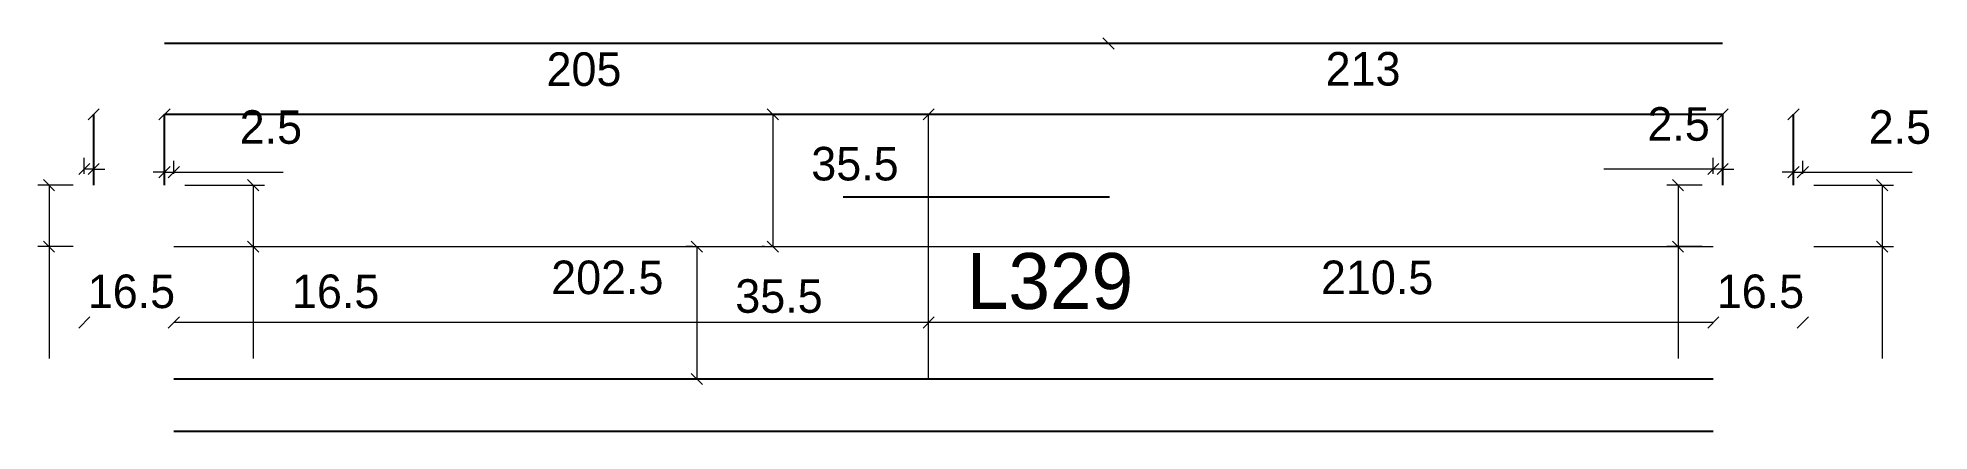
# Model space of a CAD drawing. Extents: x 4007 to 4514, y 1564 to 1669.
import ezdxf

# ---------------------------------------------------------------- set-up
doc = ezdxf.new("R2010")
doc.units = 0
for name, color, linetype in [('3', 3, 'Continuous'), ('4', 4, 'Continuous'), ('Painéis', 200, 'Continuous')]:
    doc.layers.add(name, color=color, linetype=linetype)

msp = doc.modelspace()

# ---------------------------------------------------------------- linework, layer by layer
at = {"layer": '3', "lineweight": 25}
for p, q in [((4223.16, 1626.81), (4294.59, 1626.81)), ((4043.57, 1577.94), (4456.57, 1577.94)), ((4043.57, 1563.94), (4456.57, 1563.94))]:
    msp.add_line(p, q, dxfattribs=at)
for points in [[(4459.07, 1667.94), (4041.07, 1667.94)], [(4022.07, 1648.94), (4022.07, 1629.94)], [(4041.07, 1629.94), (4041.07, 1648.94)], [(4041.07, 1648.94), (4459.07, 1648.94)], [(4459.07, 1648.94), (4459.07, 1629.94)], [(4478.07, 1629.94), (4478.07, 1648.94)]]:
    msp.add_lwpolyline(points, dxfattribs=at)
at = {"layer": 'Painéis', "lineweight": 18}
for p, q in [((4292.83, 1669.44), (4295.83, 1666.44)), ((4020.57, 1647.44), (4023.57, 1650.44)), ((4042.57, 1650.44), (4039.57, 1647.44)), ((4205.79, 1647.44), (4202.79, 1650.44)), ((4244.57, 1647.44), (4247.57, 1650.44)), ((4247.57, 1650.44), (4244.57, 1647.44)), ((4457.57, 1647.44), (4460.57, 1650.44)), ((4479.57, 1650.44), (4476.57, 1647.44)), ((4246.07, 1648.94), (4041.07, 1648.94)), ((4202.04, 1648.94), (4201.29, 1648.94)), ((4204.29, 1648.94), (4204.29, 1613.44)), ((4459.07, 1648.94), (4246.07, 1648.94)), ((4246.07, 1577.94), (4246.07, 1648.94)), ((4018.07, 1632.74), (4021.07, 1635.74)), ((4019.57, 1632.94), (4019.57, 1637.24)), ((4022.07, 1634.24), (4019.57, 1634.24)), ((4023.57, 1635.74), (4020.57, 1632.74)), ((4022.07, 1632.94), (4022.07, 1637.24)), ((4022.07, 1634.24), (4025.07, 1634.24)), ((4039.57, 1631.92), (4042.57, 1634.92)), ((4041.07, 1632.94), (4041.07, 1636.42)), ((4045.07, 1634.92), (4042.07, 1631.92)), ((4043.57, 1632.94), (4043.57, 1636.42)), ((4456.57, 1634.24), (4427.21, 1634.24)), ((4455.07, 1632.74), (4458.07, 1635.74)), ((4456.57, 1632.94), (4456.57, 1637.24)), ((4459.07, 1634.24), (4456.57, 1634.24)), ((4460.57, 1635.74), (4457.57, 1632.74)), ((4459.07, 1632.94), (4459.07, 1637.24)), ((4459.07, 1634.24), (4462.07, 1634.24)), ((4476.57, 1631.92), (4479.57, 1634.92)), ((4478.07, 1632.94), (4478.07, 1636.42)), ((4482.07, 1634.92), (4479.07, 1631.92)), ((4480.57, 1632.94), (4480.57, 1636.42)), ((4016.57, 1629.94), (4007.1, 1629.94)), ((4011.6, 1628.44), (4008.6, 1631.44)), ((4010.1, 1629.94), (4010.1, 1613.44)), ((4041.07, 1633.42), (4038.07, 1633.42)), ((4041.07, 1633.42), (4043.57, 1633.42)), ((4043.57, 1633.42), (4072.93, 1633.42)), ((4046.57, 1629.94), (4067.88, 1629.94)), ((4066.38, 1628.44), (4063.38, 1631.44)), ((4064.88, 1629.94), (4064.88, 1613.44)), ((4453.57, 1629.94), (4444.1, 1629.94)), ((4448.6, 1628.44), (4445.6, 1631.44)), ((4447.1, 1629.94), (4447.1, 1613.44)), ((4478.07, 1633.42), (4475.07, 1633.42)), ((4478.07, 1633.42), (4480.57, 1633.42)), ((4480.57, 1633.42), (4509.93, 1633.42)), ((4483.57, 1629.94), (4504.88, 1629.94)), ((4503.38, 1628.44), (4500.38, 1631.44)), ((4501.88, 1629.94), (4501.88, 1613.44)), ((4008.6, 1614.94), (4011.6, 1611.94)), ((4063.38, 1614.94), (4066.38, 1611.94)), ((4185.41, 1611.94), (4182.41, 1614.94)), ((4202.79, 1614.94), (4205.79, 1611.94)), ((4445.6, 1614.94), (4448.6, 1611.94)), ((4500.38, 1614.94), (4503.38, 1611.94)), ((4016.57, 1613.44), (4007.1, 1613.44)), ((4010.1, 1613.44), (4010.1, 1583.47)), ((4043.57, 1613.44), (4456.57, 1613.44)), ((4046.57, 1613.44), (4067.88, 1613.44)), ((4064.88, 1613.44), (4064.88, 1583.47)), ((4182.8, 1613.44), (4180.91, 1613.44)), ((4183.91, 1613.44), (4183.91, 1577.94)), ((4202.04, 1613.44), (4201.29, 1613.44)), ((4453.57, 1613.44), (4444.1, 1613.44)), ((4447.1, 1613.44), (4447.1, 1583.47)), ((4483.57, 1613.44), (4504.88, 1613.44)), ((4501.88, 1613.44), (4501.88, 1583.47)), ((4018.07, 1591.6), (4021.07, 1594.6)), ((4045.07, 1594.6), (4042.07, 1591.6)), ((4244.57, 1591.6), (4247.57, 1594.6)), ((4247.57, 1594.6), (4244.57, 1591.6)), ((4455.07, 1591.6), (4458.07, 1594.6)), ((4482.07, 1594.6), (4479.07, 1591.6)), ((4246.07, 1593.1), (4043.57, 1593.1)), ((4456.57, 1593.1), (4246.07, 1593.1)), ((4182.8, 1577.94), (4180.91, 1577.94)), ((4182.41, 1579.44), (4185.41, 1576.44))]:
    msp.add_line(p, q, dxfattribs=at)

# ---------------------------------------------------------------- texts
at = {"layer": '4'}
msp.add_text('L329', height=15, dxfattribs=at).set_placement((4256.31, 1596.72))
at = {"layer": 'Painéis'}
for s, p in [('205', (4143.57, 1656.54)), ('213', (4352.57, 1656.64)), ('2.5', (4061.25, 1641.02)), ('2.5', (4438.89, 1641.84)), ('2.5', (4498.25, 1641.02)), ('35.5', (4214.59, 1631.19)), ('202.5', (4144.82, 1600.69)), ('210.5', (4351.32, 1600.69)), ('16.5', (4020.5, 1596.95)), ('16.5', (4075.28, 1596.95)), ('35.5', (4194.21, 1595.69)), ('16.5', (4457.5, 1596.95))]:
    msp.add_text(s, height=9, dxfattribs=at).set_placement(p)

doc.saveas('drawing.dxf')
